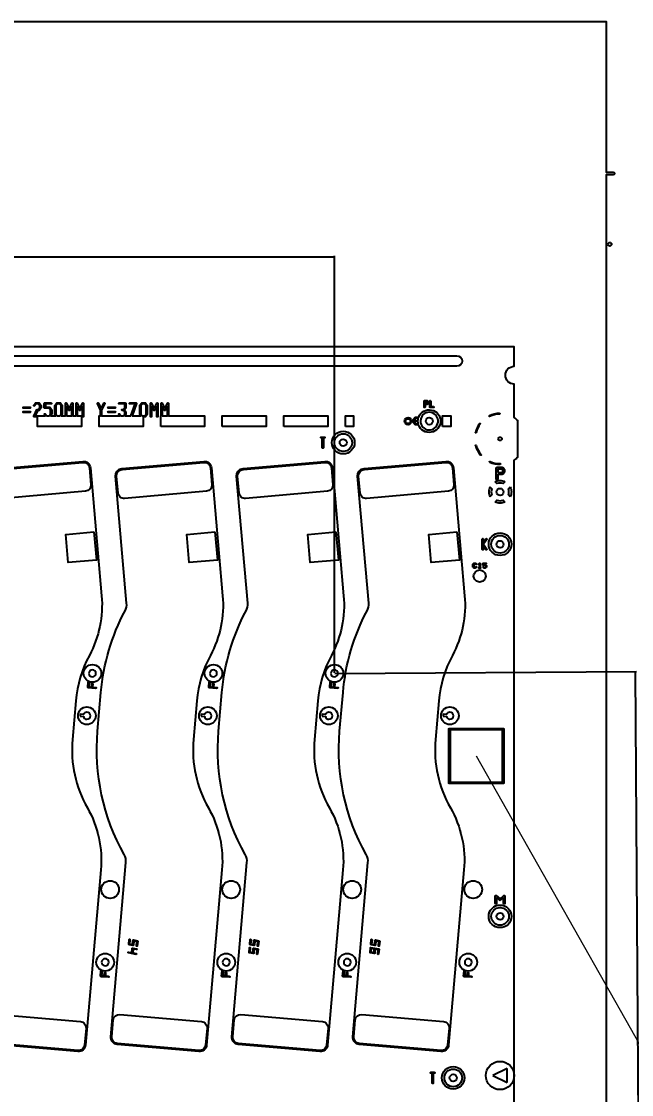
# Model space of a CAD drawing. Extents: x 2864 to 3941, y 2420 to 3182.
# Drawn here: x 3217.5 to 3303.7, y 2925.6 to 3077.2 of the extents above; entities that cross this region are included whole.
import ezdxf

# ---------------------------------------------------------------- set-up
doc = ezdxf.new("R2010")
doc.units = 0
doc.layers.get('Defpoints').update_dxf_attribs({"lineweight": 0})
for name, color, linetype in [('barcode-t', 6, 'Continuous'), ('susa-t', 2, 'Continuous'), ('ttr1_panel', 255, 'Continuous')]:
    doc.layers.add(name, color=color, linetype=linetype)
doc.layers.add('備註', color=1, linetype='Continuous', lineweight=0)
doc.layers.add('尺寸線', color=3, linetype='Continuous', lineweight=0)
doc.styles.get("Standard").update_dxf_attribs({"font": 'simplex.shx', "height": 2.7})
doc.dimstyles.get("Standard").update_dxf_attribs({"dimtxt": 6, "dimasz": 0.18, "dimexe": 0.18, "dimexo": 0.0625, "dimgap": 0.09, "dimtad": 0, "dimtih": 1, "dimtoh": 1, "dimdec": 4, "dimzin": 0, "dimdsep": 46, "dimtxsty": 'Standard', "dimcen": 0.09, "dimadec": 0, "dimazin": 0, "dimtfac": 1, "dimtdec": 4, "dimtofl": 0, "dimtmove": 0, "dimatfit": 3, "dimfxl": 0, "dimtolj": 1, "dimtzin": 0, "dimarcsym": 0})

# ---------------------------------------------------------------- blocks, each defined once
blk = doc.blocks.new('*D2')
at = {"layer": 'Defpoints', "color": 0, "linetype": 'Continuous'}
for p in [(3304.24, 2985.37), (3261.76, 2985.09), (3263.76, 2686.4)]:
    blk.add_point(p, dxfattribs=at)
at = {"layer": '尺寸線', "color": 0, "linetype": 'Continuous', "lineweight": -2}
for p, q in [((3261.83, 2985.09), (3304.42, 2985.37)), ((3304.24, 2985.19), (3305.23, 2837.47)), ((3306.23, 2686.86), (3305.25, 2834.59)), ((3263.82, 2686.4), (3306.42, 2686.68))]:
    blk.add_line(p, q, dxfattribs=at)
at = {"layer": '尺寸線', "color": 0, "linetype": 'Continuous'}
for points in [[(3304.27, 2985.19), (3304.21, 2985.19), (3304.24, 2985.37)], [(3306.2, 2686.86), (3306.26, 2686.86), (3306.24, 2686.68)]]:
    blk.add_solid(points, dxfattribs=at)
at = {"layer": '尺寸線', "color": 0, "linetype": 'Continuous', "insert": (3305.24, 2836.03), "char_height": 2.7, "attachment_point": 5}
blk.add_mtext('\\A1;298.6990', dxfattribs=at)
blk = doc.blocks.new('*D7')
at = {"layer": 'Defpoints', "color": 0, "linetype": 'Continuous'}
for p in [(3261.76, 3043.94), (3039.46, 2985.09), (3261.76, 2985.09)]:
    blk.add_point(p, dxfattribs=at)
at = {"layer": '尺寸線', "color": 0, "linetype": 'Continuous', "lineweight": -2}
for p, q in [((3039.46, 2985.15), (3039.46, 3044.12)), ((3039.64, 3043.94), (3141.27, 3043.94)), ((3261.58, 3043.94), (3159.96, 3043.94)), ((3261.76, 2985.15), (3261.76, 3044.12))]:
    blk.add_line(p, q, dxfattribs=at)
at = {"layer": '尺寸線', "color": 0, "linetype": 'Continuous'}
for points in [[(3039.64, 3043.97), (3039.64, 3043.91), (3039.46, 3043.94)], [(3261.58, 3043.91), (3261.58, 3043.97), (3261.76, 3043.94)]]:
    blk.add_solid(points, dxfattribs=at)
at = {"layer": '尺寸線', "color": 0, "linetype": 'Continuous', "insert": (3150.61, 3043.94), "char_height": 2.7, "attachment_point": 5}
blk.add_mtext('\\A1;222.3000', dxfattribs=at)

msp = doc.modelspace()

# ---------------------------------------------------------------- linework, layer by layer
at = {"layer": 'barcode-t', "linetype": 'Continuous'}
for points in [[(3227.77173, 3005.0806), (3228.12019, 3001.09578), (3224.13562, 3000.7473), (3223.78691, 3004.73214)], [(3244.87173, 3005.0806), (3245.22019, 3001.09578), (3241.23562, 3000.7473), (3240.88691, 3004.73214)], [(3261.97173, 3005.0806), (3262.32019, 3001.09578), (3258.33562, 3000.7473), (3257.98691, 3004.73214)], [(3279.07173, 3005.0806), (3279.42019, 3001.09578), (3275.43562, 3000.7473), (3275.08691, 3004.73214)]]:
    msp.add_lwpolyline(points, close=True, dxfattribs=at)
at = {"layer": 'susa-t', "linetype": 'Continuous'}
for points in [[(3214.09081, 3010.58602), (3213.88058, 3012.97716, -0.414115), (3214.65289, 3013.89811), (3226.2087, 3014.91285, -0.414217), (3227.12965, 3014.14054), (3227.33963, 3011.74942, -0.41404), (3226.56732, 3010.82847), (3215.01176, 3009.81371, -0.414215)], [(3231.19081, 3010.58602), (3230.98058, 3012.97716, -0.414115), (3231.75289, 3013.89811), (3243.3087, 3014.91285, -0.414217), (3244.22965, 3014.14054), (3244.43963, 3011.74942, -0.41404), (3243.66732, 3010.82847), (3232.11176, 3009.81371, -0.414215)], [(3248.29081, 3010.58602), (3248.08058, 3012.97716, -0.414115), (3248.85289, 3013.89811), (3260.4087, 3014.91285, -0.414217), (3261.32965, 3014.14054), (3261.53963, 3011.74942, -0.41404), (3260.76732, 3010.82847), (3249.21176, 3009.81371, -0.414215)], [(3265.39081, 3010.58602), (3265.18058, 3012.97716, -0.414115), (3265.95289, 3013.89811), (3277.5087, 3014.91285, -0.414217), (3278.42965, 3014.14054), (3278.63963, 3011.74942, -0.41404), (3277.86732, 3010.82847), (3266.31176, 3009.81371, -0.414215)], [(3226.65615, 2934.93773), (3226.44695, 2932.54656, -0.414215), (3225.52623, 2931.77398), (3213.97019, 2932.78501, -0.414216), (3213.19761, 2933.70573), (3213.40681, 2936.09689, -0.414044), (3214.32754, 2936.86947), (3225.88357, 2935.85845, -0.414219)], [(3243.75615, 2934.93773), (3243.54695, 2932.54656, -0.414215), (3242.62623, 2931.77398), (3231.07019, 2932.78501, -0.414216), (3230.29761, 2933.70573), (3230.50681, 2936.09689, -0.414044), (3231.42754, 2936.86947), (3242.98357, 2935.85845, -0.414219)], [(3260.85615, 2934.93773), (3260.64695, 2932.54656, -0.414215), (3259.72623, 2931.77398), (3248.17019, 2932.78501, -0.414216), (3247.39761, 2933.70573), (3247.60681, 2936.09689, -0.414044), (3248.52754, 2936.86947), (3260.08357, 2935.85845, -0.414219)], [(3277.95615, 2934.93773), (3277.74695, 2932.54656, -0.414215), (3276.82623, 2931.77398), (3265.27019, 2932.78501, -0.414216), (3264.49761, 2933.70573), (3264.70681, 2936.09689, -0.414044), (3265.62754, 2936.86947), (3277.18357, 2935.85845, -0.414219)]]:
    msp.add_lwpolyline(points, format="xyb", close=True, dxfattribs=at)
at = {"layer": 'ttr1_panel'}
for p, q in [((3223.91347, 3022.92338), (3223.91347, 3021.49278)), ((3237.41347, 3022.92338), (3237.41347, 3021.49278)), ((3221.65475, 3021.49278), (3222.41223, 3021.49278)), ((3233.1684, 3021.49278), (3234.41223, 3021.49278)), ((3286.60103, 3010.04528), (3286.33444, 3010.31186)), ((3286.16107, 2929.24278), (3284.16107, 2928.24278)), ((3286.16107, 2927.24278), (3286.16107, 2929.24278)), ((3284.16107, 2928.24278), (3286.16107, 2927.24278))]:
    msp.add_line(p, q, dxfattribs=at)
at = {"layer": 'ttr1_panel', "linetype": 'Continuous'}
for points in [[(3019.16107, 2615.54278, -1), (3019.16107, 2615.94278), (3020.16107, 2615.94278), (3020.16107, 2640.24278), (3020.16107, 2835.54278), (3019.16107, 2835.54278, -1), (3019.16107, 2835.94278), (3020.16107, 2835.94278), (3020.16107, 3031.24278), (3020.16107, 3055.54278), (3019.16107, 3055.54278, -1), (3019.16107, 3055.94278), (3020.16107, 3055.94278), (3020.16107, 3077.24278), (3033.16107, 3077.24278), (3287.16107, 3077.24278), (3300.16107, 3077.24278), (3300.16107, 3055.94278), (3301.16107, 3055.94278, -1), (3301.16107, 3055.54278), (3300.16107, 3055.54278), (3300.16107, 3031.24278)], [(3287.16107, 2901.90608), (3287.16107, 2928.24278), (3287.16107, 3015.24945, 0.044688), (3287.66107, 3015.65241), (3287.66107, 3020.83314, 0.044688), (3287.16107, 3021.2361), (3287.16107, 3025.99278, -0.414215), (3285.91107, 3027.24278, -0.414215), (3287.16107, 3028.49278), (3287.16107, 3031.24278), (3033.16107, 3031.24278), (3033.16107, 3028.49278, -0.414215), (3034.41107, 3027.24278, -0.414215), (3033.16107, 3025.99278), (3033.16107, 3021.2361, 0.044688), (3032.66107, 3020.83314), (3032.66107, 3015.65241, 0.044688), (3033.16107, 3015.24945), (3033.16107, 2838.7361, 0.044688)], [(3300.16107, 3031.24278), (3300.16107, 2835.94278), (3301.16107, 2835.94278, -1), (3301.16107, 2835.54278), (3300.16107, 2835.54278), (3300.16107, 2640.24278), (3298.21107, 2640.24278), (3298.21107, 2631.24278), (3300.16107, 2631.24278), (3300.16107, 2615.94278), (3301.16107, 2615.94278, -1), (3301.16107, 2615.54278), (3300.16107, 2615.54278), (3300.16107, 2594.24278), (3287.16107, 2594.24278)], [(3219.26882, 3021.45246), (3219.71488, 3022.36982, -0.287753), (3219.78349, 3022.41286), (3219.96787, 3022.41286), (3220.15352, 3022.66739), (3220.15352, 3022.92361), (3219.96787, 3023.17814), (3219.59912, 3023.17814), (3219.39883, 3022.90355, -1), (3219.2757, 3022.99335), (3219.49881, 3023.29924, -0.240361), (3219.56059, 3023.33054), (3220.00639, 3023.33054, -0.240361), (3220.06817, 3023.29924), (3220.29128, 3022.99335, -0.159612), (3220.30592, 3022.94824), (3220.30592, 3022.64276, -0.159612), (3220.29128, 3022.59765), (3220.06817, 3022.29176, -0.240361), (3220.00639, 3022.26046), (3219.83117, 3022.26046), (3219.45905, 3021.49518)], [(3220.91223, 3021.49278), (3220.7757, 3021.67997, -1), (3220.89883, 3021.76977), (3221.09912, 3021.49518), (3221.46787, 3021.49518), (3221.65352, 3021.74971), (3221.65352, 3022.31182), (3221.46787, 3022.56635), (3220.83727, 3022.56635, -0.414239), (3220.76107, 3022.64255), (3220.76107, 3023.25434, -0.414239), (3220.83727, 3023.33054), (3221.72972, 3023.33054, -1), (3221.72972, 3023.17814), (3220.91347, 3023.17814), (3220.91347, 3022.71875), (3221.50639, 3022.71875, -0.240361), (3221.56817, 3022.68746), (3221.79128, 3022.38156, -0.159612), (3221.80592, 3022.33645), (3221.80592, 3021.72508, -0.159612), (3221.79128, 3021.67997), (3221.65475, 3021.49278)], [(3222.41223, 3021.49278), (3222.2757, 3021.67997, -0.159612), (3222.26107, 3021.72508), (3222.26107, 3022.94824, -0.159612), (3222.2757, 3022.99335), (3222.49881, 3023.29924, -0.240361), (3222.56059, 3023.33054), (3223.00639, 3023.33054, -0.240361), (3223.06817, 3023.29924), (3223.29128, 3022.99335, -0.159612), (3223.30592, 3022.94824), (3223.30592, 3021.72508, -0.159612), (3223.29128, 3021.67997), (3223.15475, 3021.49278)], [(3223.15475, 3021.49278), (3223.76107, 3021.49278), (3223.76107, 3023.25434, -0.796906), (3223.90587, 3023.2875), (3224.28349, 3022.51091)], [(3224.28349, 3022.51091), (3224.66111, 3023.2875, -0.796918), (3224.80592, 3023.25434), (3224.80592, 3021.49278), (3225.26107, 3021.49278), (3225.26107, 3023.25434, -0.796906), (3225.40587, 3023.2875), (3225.78349, 3022.51091)], [(3225.78349, 3022.51091), (3226.16111, 3023.2875, -0.796918), (3226.30592, 3023.25434), (3226.30592, 3021.41898, -1), (3226.15352, 3021.41898), (3226.15352, 3022.92338)], [(3228.26874, 3023.22102, -1), (3228.40579, 3023.28766), (3228.78349, 3022.51091)], [(3234.41223, 3021.49278), (3234.2757, 3021.67997, -0.159612), (3234.26107, 3021.72508), (3234.26107, 3022.94824, -0.159612), (3234.2757, 3022.99335), (3234.49881, 3023.29924, -0.240361), (3234.56059, 3023.33054), (3235.00639, 3023.33054, -0.240361), (3235.06817, 3023.29924), (3235.29128, 3022.99335, -0.159612), (3235.30592, 3022.94824), (3235.30592, 3021.72508, -0.159612), (3235.29128, 3021.67997), (3235.06817, 3021.37408, -0.240361), (3235.00639, 3021.34278), (3234.71107, 3021.34278), (3234.71107, 3019.99278), (3228.51107, 3019.99278), (3228.51107, 3021.49278), (3228.70729, 3021.49278), (3228.70729, 3022.31912), (3228.26874, 3023.22102)], [(3228.78349, 3022.51091), (3229.16119, 3023.28766, -1), (3229.29824, 3023.22102), (3228.85969, 3022.31912), (3228.85969, 3021.49278), (3231.41223, 3021.49278)], [(3231.41223, 3021.49278), (3231.2757, 3021.67997, -1), (3231.39883, 3021.76977), (3231.59912, 3021.49518), (3231.96787, 3021.49518), (3232.15352, 3021.74971), (3232.15352, 3022.00593), (3231.96787, 3022.26046), (3231.78349, 3022.26046, -1), (3231.78349, 3022.41286), (3231.96787, 3022.41286), (3232.15352, 3022.66739), (3232.15352, 3023.17814), (3231.33727, 3023.17814, -1), (3231.33727, 3023.33054), (3232.22972, 3023.33054, -0.414239), (3232.30592, 3023.25434), (3232.30592, 3022.64276, -0.159612), (3232.29128, 3022.59765), (3232.10092, 3022.33666), (3232.29128, 3022.07567, -0.159612), (3232.30592, 3022.03056), (3232.30592, 3021.72508, -0.159612), (3232.29128, 3021.67997), (3232.15475, 3021.49278)], [(3233.62082, 3023.17814), (3232.83727, 3023.17814, -1), (3232.83727, 3023.33054), (3233.72972, 3023.33054, -0.521887), (3233.80121, 3023.22799), (3233.1684, 3021.49278)], [(3235.76107, 3021.41898), (3235.76107, 3023.25434, -0.796906), (3235.90587, 3023.2875), (3236.28349, 3022.51091)], [(3236.28349, 3022.51091), (3236.66111, 3023.2875, -0.796918), (3236.80592, 3023.25434), (3236.80592, 3021.41898, -1), (3236.65352, 3021.41898), (3236.65352, 3022.92338)], [(3237.78349, 3022.51091), (3238.16111, 3023.2875, -0.796918), (3238.30592, 3023.25434), (3238.30592, 3021.49278), (3243.41107, 3021.49278), (3243.41107, 3019.99278), (3237.21107, 3019.99278)], [(3237.21107, 3019.99278), (3237.21107, 3021.49278), (3237.26107, 3021.49278), (3237.26107, 3023.25434, -0.796906), (3237.40587, 3023.2875), (3237.78349, 3022.51091)], [(3225.41347, 3022.92338), (3225.41347, 3021.49278), (3226.01107, 3021.49278), (3226.01107, 3019.99278), (3219.81107, 3019.99278), (3219.81107, 3021.34278), (3219.33727, 3021.34278, -0.554724), (3219.26882, 3021.45246)], [(3224.65352, 3022.92338), (3224.35202, 3022.30334, -0.625713), (3224.21496, 3022.30334), (3223.91347, 3022.92338)], [(3226.15352, 3022.92338), (3225.85202, 3022.30334, -0.625713), (3225.71496, 3022.30334), (3225.41347, 3022.92338)], [(3235.91347, 3022.92338), (3235.91347, 3021.41898, -1), (3235.76107, 3021.41898)], [(3236.65352, 3022.92338), (3236.35202, 3022.30334, -0.625713), (3236.21496, 3022.30334), (3235.91347, 3022.92338)], [(3238.15352, 3022.92338), (3237.85202, 3022.30334, -0.625713), (3237.71496, 3022.30334), (3237.41347, 3022.92338)], [(3285.07406, 3021.84172, -1), (3285.07648, 3021.74175, 0.102495), (3283.69338, 3021.42018, -1), (3283.65144, 3021.51096)], [(3219.45905, 3021.49518), (3220.22972, 3021.49518, -0.063141), (3220.24869, 3021.49278), (3220.91223, 3021.49278)], [(3273.95475, 3021.07036), (3273.96557, 3021.05873, -0.394811), (3273.96519, 3020.93577), (3273.91935, 3020.88646, 0.028825), (3273.91107, 3020.74278)], [(3282.28613, 3020.40951, -1), (3282.36599, 3020.34933, 0.097325), (3281.77671, 3019.13502, -1), (3281.68001, 3019.16051)], [(3281.68554, 3017.30431, -1), (3281.78208, 3017.33038, 0.108662), (3282.47664, 3015.99693, -1), (3282.39994, 3015.93276)], [(3283.70485, 3014.95045, -1), (3283.7453, 3015.04191, 0.105049), (3285.16883, 3014.74278, -1), (3285.16905, 3014.64278)], [(3283.7211, 3011.44028), (3283.98769, 3011.17369, 0.088223), (3283.91107, 3010.74278, 0.088221), (3283.98769, 3010.31186), (3283.7211, 3010.04528)], [(3284.46356, 3012.18274, -0.113254), (3285.16107, 3012.34278, -0.113254), (3285.85857, 3012.18274)], [(3285.85857, 3012.18274), (3285.59198, 3011.91615, 0.088223), (3285.16107, 3011.99278, 0.088221), (3284.73015, 3011.91615), (3284.46356, 3012.18274)], [(3286.33444, 3010.31186, 0.088223), (3286.41107, 3010.74278, 0.088221), (3286.33444, 3011.17369), (3286.60103, 3011.44028)], [(3286.60103, 3011.44028, -0.113254), (3286.76107, 3010.74278, -0.113254), (3286.60103, 3010.04528)], [(3284.46356, 3009.30282), (3284.73015, 3009.5694, 0.088223), (3285.16107, 3009.49278, 0.088221), (3285.59198, 3009.5694), (3285.85857, 3009.30282)], [(3285.85857, 3009.30282, -0.113255), (3285.16107, 3009.14278, -0.113253), (3284.46356, 3009.30282)], [(3282.64704, 3002.6173), (3282.64704, 3004.0577, -1), (3282.79704, 3004.0577), (3282.79704, 3003.57835)], [(3282.79704, 3003.57835), (3283.15699, 3004.10028, -1), (3283.28047, 3004.01512), (3282.81315, 3003.3375), (3283.28047, 3002.65988, -1), (3283.15699, 3002.57472), (3282.79704, 3003.09664)], [(3282.79704, 3003.09664), (3282.79704, 3002.6173, -1), (3282.64704, 3002.6173)], [(3282.23807, 3000.49528), (3282.22409, 3000.4813, -1), (3282.15338, 3000.55201)], [(3282.28807, 2999.96997), (3282.18873, 2999.96997, -1), (3282.18873, 3000.06997), (3282.23807, 3000.06997), (3282.23807, 3000.49528)], [(3282.15338, 3000.55201), (3282.25256, 3000.65119, -0.669786), (3282.33807, 3000.61599), (3282.33807, 3000.06997), (3282.38741, 3000.06997, -1), (3282.38741, 2999.96997), (3282.28807, 2999.96997)], [(3284.46744, 2952.6054), (3284.46744, 2953.59878, -0.63678), (3284.63165, 2953.67544), (3285.16346, 2953.23226), (3285.69528, 2953.67544, -0.63678), (3285.85949, 2953.59878), (3285.85949, 2952.6054, -1), (3285.65949, 2952.6054), (3285.65949, 2953.38527)], [(3284.66744, 2953.38527), (3284.66744, 2952.6054, -1), (3284.46744, 2952.6054)], [(3285.65949, 2953.38527), (3285.22748, 2953.02527, -0.362064), (3285.09945, 2953.02527), (3284.66744, 2953.38527)]]:
    msp.add_lwpolyline(points, format="xyb", dxfattribs=at)
for points in [[(3300.41107, 3045.74278, -0.414222), (3300.66107, 3045.99278, -0.414222), (3300.91107, 3045.74278, -0.414222), (3300.66107, 3045.49278, -0.414222)], [(3153.26107, 3028.49278, -1), (3153.26107, 3029.99278), (3279.06433, 3029.99278, -1), (3279.06433, 3028.49278)], [(3274.43414, 3022.72636), (3274.43414, 3023.15351), (3274.43414, 3023.58066, -0.414239), (3274.50414, 3023.65066), (3274.83162, 3023.65066, -0.234442), (3274.88748, 3023.62328), (3274.99675, 3023.48089, -0.166397), (3275.01122, 3023.43794), (3275.01122, 3023.29622, -0.166398), (3274.99675, 3023.25327), (3274.88748, 3023.11089, -0.234442), (3274.83162, 3023.08351), (3274.57414, 3023.08351), (3274.57414, 3022.72636, -1)], [(3275.23414, 3022.72636), (3275.23414, 3023.58066, -1), (3275.37414, 3023.58066), (3275.37414, 3022.79636), (3275.74122, 3022.79636, -1), (3275.74122, 3022.65636), (3275.30414, 3022.65636, -0.414239)], [(3217.83727, 3022.56635, -1), (3217.83727, 3022.71875), (3218.72972, 3022.71875, -1), (3218.72972, 3022.56635)], [(3217.83727, 3021.95457, -1), (3217.83727, 3022.10697), (3218.72972, 3022.10697, -1), (3218.72972, 3021.95457)], [(3229.83727, 3022.56635, -1), (3229.83727, 3022.71875), (3230.72972, 3022.71875, -1), (3230.72972, 3022.56635)], [(3229.83727, 3021.95457, -1), (3229.83727, 3022.10697), (3230.72972, 3022.10697, -1), (3230.72972, 3021.95457)], [(3272.93548, 3020.52747), (3272.93548, 3020.76235), (3272.93548, 3020.99723, -0.190123), (3272.95956, 3021.05873), (3273.17811, 3021.29382, -0.209079), (3273.24424, 3021.32255), (3273.6698, 3021.32255, -5.530988), (3273.65517, 3020.20215), (3273.24424, 3020.20215, -0.209079), (3273.17811, 3020.23087), (3272.95956, 3020.46597, -0.190123)], [(3273.11548, 3020.85235), (3273.56482, 3020.85235, -0.04604), (3273.61181, 3021.14255), (3273.28324, 3021.14255), (3273.11548, 3020.96208)], [(3273.11548, 3020.56262), (3273.28324, 3020.38215), (3273.60224, 3020.38215, -0.045869), (3273.56262, 3020.67235), (3273.11548, 3020.67235)], [(3274.66107, 3020.74278, -0.414217), (3275.16107, 3021.24278, -0.414217), (3275.66107, 3020.74278, -0.414217), (3275.16107, 3020.24278, -0.414217)], [(3259.86809, 3018.34531, -1), (3259.86809, 3018.49531), (3260.11644, 3018.49531), (3260.36478, 3018.49531, -1), (3260.36478, 3018.34531), (3260.19144, 3018.34531), (3260.19144, 3016.97991, -1), (3260.04144, 3016.97991), (3260.04144, 3018.34531)], [(3262.50711, 3017.70539, -0.414217), (3263.00711, 3018.20539, -0.414217), (3263.50711, 3017.70539, -0.414217), (3263.00711, 3017.20539, -0.414217)], [(3284.91107, 3018.24278, -0.414222), (3285.16107, 3018.49278, -0.414222), (3285.41107, 3018.24278, -0.414222), (3285.16107, 3017.99278, -0.414222)], [(3211.19091, 2976.92996), (3211.67025, 2982.40889, -0.100411), (3215.07449, 2993.92485, 0.144694), (3215.29998, 2995.03609), (3213.73128, 3012.96404, -0.414156), (3214.64037, 3014.04733), (3226.1962, 3015.05851, -0.414232), (3227.27956, 3014.14954), (3228.86107, 2996.0735, -0.145892), (3227.12596, 2987.62167, 0.101585), (3225.21843, 2981.22358), (3224.73908, 2975.74465, 0.152268), (3226.847, 2966.09038, -0.152268), (3228.76405, 2957.30874), (3226.59649, 2932.53348, -0.414215), (3225.51315, 2931.62444), (3213.95736, 2932.63544, -0.414215), (3213.04832, 2933.71879), (3215.20235, 2958.33945, 0.151039), (3214.95329, 2959.49407, -0.151026)], [(3228.29091, 2976.92996), (3228.77025, 2982.40889, -0.100411), (3232.17449, 2993.92485, 0.144694), (3232.39998, 2995.03609), (3230.83128, 3012.96404, -0.414156), (3231.74037, 3014.04733), (3243.2962, 3015.05851, -0.414232), (3244.37956, 3014.14954), (3245.96107, 2996.0735, -0.145892), (3244.22596, 2987.62167, 0.101585), (3242.31843, 2981.22358), (3241.83908, 2975.74465, 0.152268), (3243.947, 2966.09038, -0.152268), (3245.86405, 2957.30874), (3243.69649, 2932.53348, -0.414215), (3242.61315, 2931.62444), (3231.05736, 2932.63544, -0.414215), (3230.14832, 2933.71879), (3232.30235, 2958.33945, 0.151039), (3232.05329, 2959.49407, -0.151026)], [(3245.39091, 2976.92996), (3245.87025, 2982.40889, -0.100411), (3249.27449, 2993.92485, 0.144694), (3249.49998, 2995.03609), (3247.93128, 3012.96404, -0.414156), (3248.84037, 3014.04733), (3260.3962, 3015.05851, -0.414232), (3261.47956, 3014.14954), (3263.06107, 2996.0735, -0.145892), (3261.32596, 2987.62167, 0.101585), (3259.41843, 2981.22358), (3258.93908, 2975.74465, 0.152268), (3261.047, 2966.09038, -0.152268), (3262.96405, 2957.30874), (3260.79649, 2932.53348, -0.414215), (3259.71315, 2931.62444), (3248.15736, 2932.63544, -0.414215), (3247.24832, 2933.71879), (3249.40235, 2958.33945, 0.151039), (3249.15329, 2959.49407, -0.151026)], [(3262.49091, 2976.92996), (3262.97025, 2982.40889, -0.100411), (3266.37449, 2993.92485, 0.144694), (3266.59998, 2995.03609), (3265.03128, 3012.96404, -0.414156), (3265.94037, 3014.04733), (3277.4962, 3015.05851, -0.414232), (3278.57956, 3014.14954), (3280.16107, 2996.0735, -0.145892), (3278.42596, 2987.62167, 0.101585), (3276.51843, 2981.22358), (3276.03908, 2975.74465, 0.152268), (3278.147, 2966.09038, -0.152268), (3280.06405, 2957.30874), (3277.89649, 2932.53348, -0.414215), (3276.81315, 2931.62444), (3265.25736, 2932.63544, -0.414215), (3264.34832, 2933.71879), (3266.50235, 2958.33945, 0.151039), (3266.25329, 2959.49407, -0.151026)], [(3284.60532, 3012.59597), (3284.60532, 3013.34527), (3284.60532, 3014.09457, -0.414226), (3284.73032, 3014.21957), (3285.48216, 3014.21957, -0.235848), (3285.58209, 3014.16966), (3285.7697, 3013.92121, -0.163746), (3285.79512, 3013.84565), (3285.79512, 3013.59419, -0.163734), (3285.7697, 3013.51863), (3285.58209, 3013.27018, -0.23584), (3285.48216, 3013.22027), (3284.85532, 3013.22027), (3284.85532, 3012.59597, -1)], [(3284.66107, 3010.74278, -0.414217), (3285.16107, 3011.24278, -0.414217), (3285.66107, 3010.74278, -0.414217), (3285.16107, 3010.24278, -0.414217)], [(3284.66107, 3003.34278, -0.414217), (3285.16107, 3003.84278, -0.414217), (3285.66107, 3003.34278, -0.414217), (3285.16107, 3002.84278, -0.414217)], [(3281.3394, 3000.1193), (3281.3394, 3000.51665, -0.200121), (3281.3542, 3000.55216), (3281.45322, 3000.65119, -0.200121), (3281.48873, 3000.66599), (3281.68741, 3000.66599, -0.200121), (3281.72292, 3000.65119), (3281.8221, 3000.55201, -1), (3281.75139, 3000.4813), (3281.6667, 3000.56599), (3281.50944, 3000.56599), (3281.4394, 3000.49594), (3281.4394, 3000.14001), (3281.50944, 3000.06997), (3281.6667, 3000.06997), (3281.75139, 3000.15466, -1), (3281.8221, 3000.08395), (3281.72292, 2999.98477, -0.200121), (3281.68741, 2999.96997), (3281.48873, 2999.96997, -0.200121), (3281.45322, 2999.98477), (3281.3542, 3000.08379, -0.200121)], [(3282.7394, 3000.41732), (3282.7394, 3000.61599, -0.414253), (3282.7894, 3000.66599), (3283.18675, 3000.66599, -1), (3283.18675, 3000.56599), (3282.8394, 3000.56599), (3282.8394, 3000.46732), (3283.08741, 3000.46732, -0.200121), (3283.12292, 3000.45252), (3283.22195, 3000.35349, -0.200121), (3283.23675, 3000.31798), (3283.23675, 3000.1193, -0.200121), (3283.22195, 3000.08379), (3283.12292, 2999.98477, -0.200121), (3283.08741, 2999.96997), (3282.88873, 2999.96997, -0.200121), (3282.85322, 2999.98477), (3282.75404, 3000.08395, -1), (3282.82475, 3000.15466), (3282.90944, 3000.06997), (3283.0667, 3000.06997), (3283.13675, 3000.14001), (3283.13675, 3000.29727), (3283.0667, 3000.36732), (3282.7894, 3000.36732, -0.414253)], [(3281.43282, 2998.85332, -0.414215), (3282.28282, 2999.70332, -0.414215), (3283.13282, 2998.85332, -0.414215), (3282.28282, 2998.00332, -0.414215)], [(3227.0633, 2985.08896, 0.414217), (3227.5633, 2984.58896, 0.414217), (3228.0633, 2985.08896, 0.414217), (3227.5633, 2985.58896, 0.414217)], [(3244.1633, 2985.08896, 0.414217), (3244.6633, 2984.58896, 0.414217), (3245.1633, 2985.08896, 0.414217), (3244.6633, 2985.58896, 0.414217)], [(3261.2633, 2985.08896, 0.414217), (3261.7633, 2984.58896, 0.414217), (3262.2633, 2985.08896, 0.414217), (3261.7633, 2985.58896, 0.414217)], [(3226.91071, 2983.13134), (3226.97132, 2983.82406, -1), (3227.12075, 2983.81099), (3227.06668, 2983.19298), (3227.43679, 2983.1606), (3227.47571, 2983.60543, -1), (3227.62514, 2983.59235), (3227.58622, 2983.14753), (3228.03104, 2983.10861, -1), (3228.01797, 2982.95918), (3226.97889, 2983.05009, -0.414234)], [(3244.01071, 2983.13134), (3244.07132, 2983.82406, -1), (3244.22075, 2983.81099), (3244.16668, 2983.19298), (3244.53679, 2983.1606), (3244.57571, 2983.60543, -1), (3244.72514, 2983.59235), (3244.68622, 2983.14753), (3245.13104, 2983.10861, -1), (3245.11797, 2982.95918), (3244.07889, 2983.05009, -0.414234)], [(3261.11071, 2983.13134), (3261.17132, 2983.82406, -1), (3261.32075, 2983.81099), (3261.26668, 2983.19298), (3261.63679, 2983.1606), (3261.67571, 2983.60543, -1), (3261.82514, 2983.59235), (3261.78622, 2983.14753), (3262.23104, 2983.10861, -1), (3262.21797, 2982.95918), (3261.17889, 2983.05009, -0.414234)], [(3225.52479, 2979.10286, -0.414215), (3226.77479, 2980.35286, -0.414215), (3228.02479, 2979.10286, -0.414215), (3226.77479, 2977.85286, -0.414215)], [(3225.8142, 2979.03632), (3226.28657, 2978.995, 0.351876), (3226.77479, 2978.60286, 0.414217), (3227.27479, 2979.10286, 0.414217), (3226.77479, 2979.60286, 0.303552), (3226.31271, 2979.29386), (3225.84034, 2979.33518)], [(3242.62479, 2979.10286, -0.414215), (3243.87479, 2980.35286, -0.414215), (3245.12479, 2979.10286, -0.414215), (3243.87479, 2977.85286, -0.414215)], [(3242.9142, 2979.03632), (3243.38657, 2978.995, 0.351876), (3243.87479, 2978.60286, 0.414217), (3244.37479, 2979.10286, 0.414217), (3243.87479, 2979.60286, 0.303552), (3243.41271, 2979.29386), (3242.94034, 2979.33518)], [(3259.72479, 2979.10286, -0.414215), (3260.97479, 2980.35286, -0.414215), (3262.22479, 2979.10286, -0.414215), (3260.97479, 2977.85286, -0.414215)], [(3260.0142, 2979.03632), (3260.48657, 2978.995, 0.351876), (3260.97479, 2978.60286, 0.414217), (3261.47479, 2979.10286, 0.414217), (3260.97479, 2979.60286, 0.303552), (3260.51271, 2979.29386), (3260.04034, 2979.33518)], [(3276.82479, 2979.10286, -0.414215), (3278.07479, 2980.35286, -0.414215), (3279.32479, 2979.10286, -0.414215), (3278.07479, 2977.85286, -0.414215)], [(3277.1142, 2979.03632), (3277.58657, 2978.995, 0.351876), (3278.07479, 2978.60286, 0.414217), (3278.57479, 2979.10286, 0.414217), (3278.07479, 2979.60286, 0.303552), (3277.61271, 2979.29386), (3277.14034, 2979.33518)], [(3277.90919, 2969.61033), (3277.90919, 2977.21033, -0.414228), (3278.00919, 2977.31033), (3285.60919, 2977.31033, -0.414228), (3285.70919, 2977.21033), (3285.70919, 2969.61033, -0.414228), (3285.60919, 2969.51033), (3278.00919, 2969.51033, -0.414228)], [(3228.81587, 2954.53546, -0.414215), (3230.06587, 2955.78546, -0.414215), (3231.31587, 2954.53546, -0.414215), (3230.06587, 2953.28546, -0.414215)], [(3245.91587, 2954.53546, -0.414215), (3247.16587, 2955.78546, -0.414215), (3248.41587, 2954.53546, -0.414215), (3247.16587, 2953.28546, -0.414215)], [(3263.01587, 2954.53546, -0.414215), (3264.26587, 2955.78546, -0.414215), (3265.51587, 2954.53546, -0.414215), (3264.26587, 2953.28546, -0.414215)], [(3280.11587, 2954.53546, -0.414215), (3281.36587, 2955.78546, -0.414215), (3282.61587, 2954.53546, -0.414215), (3281.36587, 2953.28546, -0.414215)], [(3284.66107, 2950.74278, -0.414217), (3285.16107, 2951.24278, -0.414217), (3285.66107, 2950.74278, -0.414217), (3285.16107, 2950.24278, -0.414217)], [(3232.68951, 2946.78568), (3232.7476, 2947.44968, -1), (3232.87013, 2947.43896), (3232.8169, 2946.83049), (3233.24134, 2946.75089), (3233.29352, 2947.3473, -0.444356), (3233.36634, 2947.40235), (3233.91182, 2947.30005, -0.386813), (3233.96197, 2947.2342), (3233.90388, 2946.5702, -1), (3233.78135, 2946.58092), (3233.83458, 2947.18939), (3233.41014, 2947.26899), (3233.35796, 2946.67258, -0.444356), (3233.28514, 2946.61754), (3232.73966, 2946.71984, -0.386813)], [(3249.78951, 2946.78568), (3249.8476, 2947.44968, -1), (3249.97013, 2947.43896), (3249.9169, 2946.83049), (3250.34134, 2946.75089), (3250.39352, 2947.3473, -0.444356), (3250.46634, 2947.40235), (3251.01182, 2947.30005, -0.386813), (3251.06197, 2947.2342), (3251.00388, 2946.5702, -1), (3250.88135, 2946.58092), (3250.93458, 2947.18939), (3250.51014, 2947.26899), (3250.45796, 2946.67258, -0.444356), (3250.38514, 2946.61754), (3249.83966, 2946.71984, -0.386813)], [(3266.88951, 2946.78568), (3266.9476, 2947.44968, -1), (3267.07013, 2947.43896), (3267.0169, 2946.83049), (3267.44134, 2946.75089), (3267.49352, 2947.3473, -0.444356), (3267.56634, 2947.40235), (3268.11182, 2947.30005, -0.386813), (3268.16197, 2947.2342), (3268.10388, 2946.5702, -1), (3267.98135, 2946.58092), (3268.03458, 2947.18939), (3267.61014, 2947.26899), (3267.55796, 2946.67258, -0.444356), (3267.48514, 2946.61754), (3266.93966, 2946.71984, -0.386813)], [(3232.63921, 2945.57424, -1), (3232.66188, 2945.69513), (3233.14111, 2945.60526), (3233.19329, 2946.20167, -0.444356), (3233.26611, 2946.25671), (3233.81181, 2946.15437, -1), (3233.78914, 2946.03348), (3233.30991, 2946.12336), (3233.26259, 2945.58248), (3233.75372, 2945.49037, -1), (3233.73105, 2945.36948)], [(3249.68928, 2945.64005), (3249.74737, 2946.30405, -1), (3249.8699, 2946.29333), (3249.81667, 2945.68486), (3250.24111, 2945.60526), (3250.29329, 2946.20167, -0.444356), (3250.36611, 2946.25671), (3250.91159, 2946.15441, -0.386813), (3250.96174, 2946.08857), (3250.90365, 2945.42457, -1), (3250.78112, 2945.43529), (3250.83435, 2946.04376), (3250.40991, 2946.12336), (3250.35773, 2945.52695, -0.444356), (3250.28491, 2945.4719), (3249.73943, 2945.5742, -0.386813)], [(3266.78928, 2945.64005), (3266.84737, 2946.30405, -0.444356), (3266.92019, 2946.35909), (3268.01159, 2946.15441, -0.386813), (3268.06174, 2946.08857), (3268.00365, 2945.42457, -1), (3267.88112, 2945.43529), (3267.93435, 2946.04376), (3267.50991, 2946.12336), (3267.45773, 2945.52695, -0.444356), (3267.38491, 2945.4719), (3266.83943, 2945.5742, -0.386813)], [(3228.86416, 2944.25176, 0.414217), (3229.36416, 2943.75176, 0.414217), (3229.86416, 2944.25176, 0.414217), (3229.36416, 2944.75176, 0.414217)], [(3245.96416, 2944.25176, 0.414217), (3246.46416, 2943.75176, 0.414217), (3246.96416, 2944.25176, 0.414217), (3246.46416, 2944.75176, 0.414217)], [(3263.06416, 2944.25176, 0.414217), (3263.56416, 2943.75176, 0.414217), (3264.06416, 2944.25176, 0.414217), (3263.56416, 2944.75176, 0.414217)], [(3280.16416, 2944.25176, 0.414217), (3280.66416, 2943.75176, 0.414217), (3281.16416, 2944.25176, 0.414217), (3280.66416, 2944.75176, 0.414217)], [(3228.71157, 2942.29415), (3228.77218, 2942.98687, -1), (3228.92161, 2942.97379), (3228.86754, 2942.35579), (3229.23765, 2942.32341), (3229.27657, 2942.76823, -1), (3229.426, 2942.75516), (3229.38708, 2942.31033), (3229.8319, 2942.27142, -1), (3229.81883, 2942.12199), (3228.77975, 2942.21289, -0.414234)], [(3245.81157, 2942.29415), (3245.87218, 2942.98687, -1), (3246.02161, 2942.97379), (3245.96754, 2942.35579), (3246.33765, 2942.32341), (3246.37657, 2942.76823, -1), (3246.526, 2942.75516), (3246.48708, 2942.31033), (3246.9319, 2942.27142, -1), (3246.91883, 2942.12199), (3245.87975, 2942.21289, -0.414234)], [(3262.91157, 2942.29415), (3262.97218, 2942.98687, -1), (3263.12161, 2942.97379), (3263.06754, 2942.35579), (3263.43765, 2942.32341), (3263.47657, 2942.76823, -1), (3263.626, 2942.75516), (3263.58708, 2942.31033), (3264.0319, 2942.27142, -1), (3264.01883, 2942.12199), (3262.97975, 2942.21289, -0.414234)], [(3280.01157, 2942.29415), (3280.07218, 2942.98687, -1), (3280.22161, 2942.97379), (3280.16754, 2942.35579), (3280.53765, 2942.32341), (3280.57657, 2942.76823, -1), (3280.726, 2942.75516), (3280.68708, 2942.31033), (3281.1319, 2942.27142, -1), (3281.11883, 2942.12199), (3280.07975, 2942.21289, -0.414234)], [(3283.16107, 2928.24278, -0.414214), (3285.16107, 2930.24278, -0.414214), (3287.16107, 2928.24278, -0.414214), (3285.16107, 2926.24278, -0.414214)], [(3275.40116, 2928.55224, -1), (3275.40116, 2928.70224), (3275.64951, 2928.70224), (3275.89785, 2928.70224, -1), (3275.89785, 2928.55224), (3275.72451, 2928.55224), (3275.72451, 2927.18684, -1), (3275.57451, 2927.18684), (3275.57451, 2928.55224)], [(3278.04019, 2927.91232, -0.414217), (3278.54019, 2928.41232, -0.414217), (3279.04019, 2927.91232, -0.414217), (3278.54019, 2927.41232, -0.414217)]]:
    msp.add_lwpolyline(points, format="xyb", close=True, dxfattribs=at)
for points in [[(3222.41347, 3021.74971), (3222.59912, 3021.49518), (3222.96787, 3021.49518), (3223.15352, 3021.74971), (3223.15352, 3022.92361), (3222.96787, 3023.17814), (3222.59912, 3023.17814), (3222.41347, 3022.92361)], [(3234.41347, 3021.74971), (3234.59912, 3021.49518), (3234.96787, 3021.49518), (3235.15352, 3021.74971), (3235.15352, 3022.92361), (3234.96787, 3023.17814), (3234.59912, 3023.17814), (3234.41347, 3022.92361)], [(3274.57414, 3023.22351), (3274.79743, 3023.22351), (3274.87122, 3023.31966), (3274.87122, 3023.41451), (3274.79743, 3023.51066), (3274.57414, 3023.51066)], [(3245.91107, 3019.99278), (3245.91107, 3021.49278), (3252.11107, 3021.49278), (3252.11107, 3019.99278)], [(3254.61107, 3019.99278), (3254.61107, 3021.49278), (3260.81107, 3021.49278), (3260.81107, 3019.99278)], [(3263.31107, 3019.99278), (3263.31107, 3021.49278), (3264.46116, 3021.49278), (3264.46116, 3019.99278)], [(3277.05212, 3019.99278), (3277.05212, 3021.49278), (3278.21107, 3021.49278), (3278.21107, 3019.99278)], [(3284.85532, 3013.47027), (3285.41992, 3013.47027), (3285.54512, 3013.63608), (3285.54512, 3013.80376), (3285.41992, 3013.96957), (3284.85532, 3013.96957)], [(3278.10919, 2969.71033), (3285.50919, 2969.71033), (3285.50919, 2977.11033), (3278.10919, 2977.11033)], [(3266.91667, 2945.68486), (3267.34111, 2945.60526), (3267.38843, 2946.14614), (3266.96399, 2946.22574)]]:
    msp.add_lwpolyline(points, close=True, dxfattribs=at)
for points in [[(3232.15475, 3021.49278), (3233.00618, 3021.49278), (3233.62082, 3023.17814)], [(3223.91347, 3021.49278), (3224.65352, 3021.49278), (3224.65352, 3022.92338)], [(3237.41347, 3021.49278), (3238.15352, 3021.49278), (3238.15352, 3022.92338)]]:
    msp.add_lwpolyline(points, dxfattribs=at)
at = {"layer": 'ttr1_panel'}
for centre, radius in [((3272.16107, 3020.74278), 0.5), ((3272.16107, 3020.74278), 0.35), ((3263.00711, 3017.70539), 1.6), ((3263.00711, 3017.70539), 1.25), ((3285.16107, 3003.34278), 1.6), ((3285.16107, 3003.34278), 1.25), ((3227.5633, 2985.08896), 1.25), ((3244.6633, 2985.08896), 1.25), ((3261.7633, 2985.08896), 1.25), ((3285.16107, 2950.74278), 1.6), ((3285.16107, 2950.74278), 1.25), ((3229.36416, 2944.25176), 1.25), ((3246.46416, 2944.25176), 1.25), ((3263.56416, 2944.25176), 1.25), ((3280.66416, 2944.25176), 1.25), ((3278.54019, 2927.91232), 1.6), ((3278.54019, 2927.91232), 1.25)]:
    msp.add_circle(centre, radius, dxfattribs=at)
for centre, radius, start, end in [((3275.16107, 3020.74278), 1.25, 180.00001, 164.807324), ((3285.16106, 3018.24277), 3.6, 91.384835, 114.792887), ((3285.16107, 3018.24277), 3.6, 142.995963, 165.230716), ((3285.16107, 3018.24277), 3.6, 195.110674, 219.916364), ((3285.16108, 3018.24278), 3.6, 246.139706, 270.126871), ((3285.16107, 3010.74278), 1.6, 154.154989, 180.000042), ((3285.16107, 3010.74278), 1.6, 179.999958, 205.845011)]:
    msp.add_arc(centre, radius, start, end, dxfattribs=at)
at = {"layer": '備註'}
msp.add_line((3281.80919, 2973.41033), (3391.93137, 2778.60752), dxfattribs=at)

# ---------------------------------------------------------------- dimensions: what is measured, and where the dimension line sits
at = {"layer": '尺寸線', "linetype": 'Continuous'}
dim = msp.add_linear_dim(base=(3261.76329, 3043.93668), p1=(3039.4633, 2985.08896), p2=(3261.76329, 2985.08896), dimstyle='Standard', dxfattribs=at)
dim.commit()
dim.dimension.update_dxf_attribs({"geometry": '*D7', "text_midpoint": (3150.6133, 3043.93668)})
dim = msp.add_aligned_dim(p1=(3263.75884, 2686.3966), p2=(3261.76329, 2985.08896), distance=-42.47761, dimstyle='Standard', dxfattribs=at)
dim.commit()
dim.dimension.update_dxf_attribs({"geometry": '*D2', "text_midpoint": (3305.23772, 2836.02657)})

doc.saveas('drawing.dxf')
